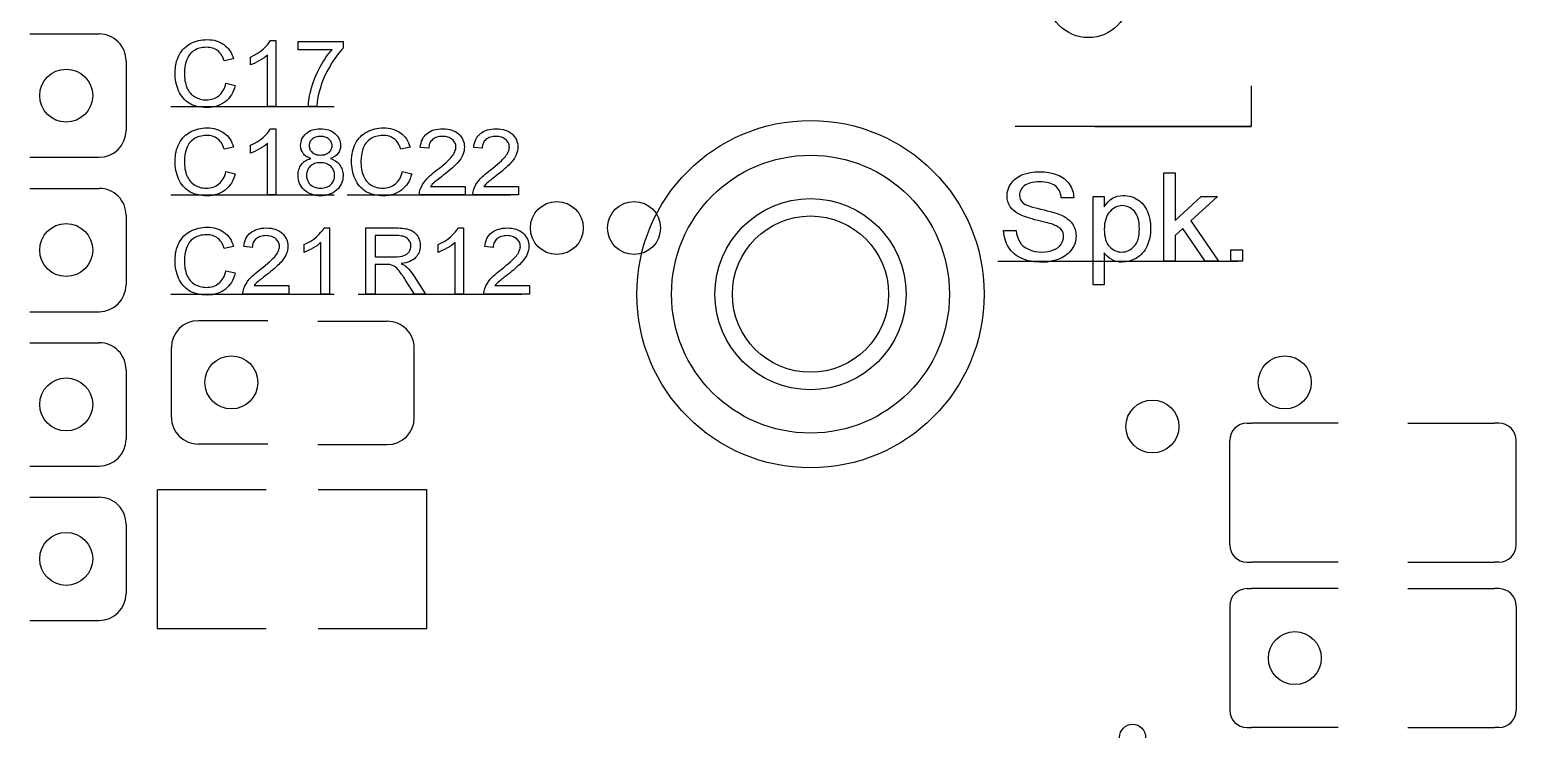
# Model space of a CAD drawing. Header units: millimetres. Extents: x -30 to 30, y -30 to 30.
# Drawn here: x -4.29 to 12.83, y -16.31 to -8.26 of the extents above; entities that cross this region are included whole.
import ezdxf

# ---------------------------------------------------------------- set-up
doc = ezdxf.new("R2010")
doc.units = ezdxf.units.MM
doc.linetypes.add('CENTERX2', pattern=[20.32, 12.7, -2.54, 2.54, -2.54])

msp = doc.modelspace()

# ---------------------------------------------------------------- linework, layer by layer
at = {"color": 7, "linetype": 'Continuous'}
for p, q in [((-4.292, -8.307), (-3.492, -8.307)), ((-3.182, -8.617), (-3.182, -9.417)), ((9.774, -8.905), (9.774, -9.374)), ((9.774, -8.905), (9.774, -9.374)), ((9.774, -8.905), (9.774, -9.374)), ((9.774, -9.374), (7.055, -9.374)), ((7.974, -9.374), (9.774, -9.374)), ((-4.292, -9.727), (-3.492, -9.727)), ((-4.292, -10.085), (-3.492, -10.085)), ((-3.182, -10.395), (-3.182, -11.195)), ((-4.292, -11.505), (-3.492, -11.505)), ((-1.55, -11.609), (-2.35, -11.609)), ((-0.974, -11.615), (-0.174, -11.615)), ((-4.292, -11.863), (-3.492, -11.863)), ((-2.66, -12.719), (-2.66, -11.919)), ((0.135, -12.725), (0.135, -11.925)), ((-3.182, -12.173), (-3.182, -12.973)), ((9.726, -12.789), (9.776, -12.789)), ((10.776, -12.789), (9.776, -12.789)), ((11.576, -12.789), (12.576, -12.789)), ((12.626, -12.789), (12.576, -12.789)), ((9.526, -14.189), (9.526, -12.989)), ((12.826, -14.189), (12.826, -12.989)), ((-1.55, -13.029), (-2.35, -13.029)), ((-0.974, -13.034), (-0.174, -13.034)), ((-4.292, -13.283), (-3.492, -13.283)), ((-4.292, -13.641), (-3.492, -13.641)), ((-1.571, -13.556), (-2.821, -13.556)), ((-2.821, -15.156), (-2.821, -13.556)), ((-0.97, -13.551), (0.28, -13.551)), ((0.28, -15.151), (0.28, -13.551)), ((-3.182, -13.951), (-3.182, -14.751)), ((9.726, -14.389), (9.776, -14.389)), ((10.776, -14.389), (9.776, -14.389)), ((11.576, -14.389), (12.576, -14.389)), ((12.626, -14.389), (12.576, -14.389)), ((9.726, -14.694), (9.776, -14.694)), ((10.776, -14.694), (9.776, -14.694)), ((11.576, -14.694), (12.576, -14.694)), ((12.626, -14.694), (12.576, -14.694)), ((-4.292, -15.061), (-3.492, -15.061)), ((9.526, -14.894), (9.526, -16.094)), ((12.826, -14.894), (12.826, -16.094)), ((-1.571, -15.156), (-2.821, -15.156)), ((-0.97, -15.151), (0.28, -15.151)), ((9.726, -16.294), (9.776, -16.294)), ((10.776, -16.294), (9.776, -16.294)), ((11.576, -16.294), (12.576, -16.294)), ((12.626, -16.294), (12.576, -16.294))]:
    msp.add_line(p, q, dxfattribs=at)
at = {"color": 7, "linetype": 'CENTERX2'}
for p, q in [((-2.667, -9.144), (-0.786, -9.144)), ((-2.667, -10.16), (-0.786, -10.16)), ((-0.635, -10.16), (1.246, -10.16)), ((6.858, -10.922), (9.62, -10.922)), ((-2.667, -11.303), (-0.786, -11.303)), ((-0.508, -11.303), (1.373, -11.303))]:
    msp.add_line(p, q, dxfattribs=at)
at = {"color": 7, "linetype": 'Continuous', "flags": 128}
for points in [[(-2.032, -8.875), (-1.925, -8.9), (-1.925, -8.9), (-1.934, -8.93), (-1.944, -8.958), (-1.956, -8.985), (-1.97, -9.009), (-1.986, -9.032), (-2.003, -9.053), (-2.022, -9.072), (-2.042, -9.089), (-2.064, -9.104), (-2.087, -9.117), (-2.111, -9.128), (-2.136, -9.138), (-2.163, -9.145), (-2.19, -9.15), (-2.219, -9.153), (-2.249, -9.154), (-2.249, -9.154), (-2.28, -9.153), (-2.31, -9.151), (-2.338, -9.147), (-2.364, -9.141), (-2.389, -9.134), (-2.413, -9.126), (-2.435, -9.116), (-2.456, -9.104), (-2.475, -9.091), (-2.493, -9.076), (-2.51, -9.06), (-2.526, -9.043), (-2.54, -9.024), (-2.554, -9.004), (-2.566, -8.983), (-2.577, -8.96), (-2.587, -8.936), (-2.595, -8.912), (-2.602, -8.887), (-2.608, -8.862), (-2.612, -8.837), (-2.616, -8.811), (-2.618, -8.784), (-2.618, -8.757), (-2.618, -8.757), (-2.617, -8.728), (-2.615, -8.7), (-2.612, -8.673), (-2.607, -8.647), (-2.6, -8.621), (-2.592, -8.597), (-2.583, -8.574), (-2.572, -8.551), (-2.56, -8.53), (-2.546, -8.51), (-2.531, -8.491), (-2.516, -8.474), (-2.498, -8.458), (-2.48, -8.443), (-2.46, -8.43), (-2.44, -8.418), (-2.418, -8.407), (-2.396, -8.398), (-2.373, -8.39), (-2.35, -8.384), (-2.326, -8.379), (-2.302, -8.375), (-2.277, -8.373), (-2.251, -8.372), (-2.251, -8.372), (-2.223, -8.373), (-2.195, -8.376), (-2.169, -8.38), (-2.144, -8.387), (-2.12, -8.395), (-2.097, -8.405), (-2.075, -8.417), (-2.055, -8.43), (-2.036, -8.446), (-2.018, -8.462), (-2.002, -8.48), (-1.987, -8.5), (-1.974, -8.521), (-1.963, -8.544), (-1.953, -8.568), (-1.944, -8.594), (-1.944, -8.594), (-2.052, -8.617), (-2.052, -8.617), (-2.059, -8.597), (-2.066, -8.579), (-2.075, -8.562), (-2.084, -8.546), (-2.094, -8.532), (-2.105, -8.519), (-2.116, -8.508), (-2.129, -8.498), (-2.142, -8.489), (-2.156, -8.481), (-2.17, -8.475), (-2.186, -8.469), (-2.202, -8.465), (-2.219, -8.462), (-2.237, -8.461), (-2.256, -8.46), (-2.256, -8.46), (-2.278, -8.461), (-2.298, -8.463), (-2.318, -8.466), (-2.337, -8.471), (-2.355, -8.476), (-2.372, -8.483), (-2.388, -8.492), (-2.404, -8.502), (-2.418, -8.512), (-2.431, -8.524), (-2.443, -8.537), (-2.454, -8.55), (-2.464, -8.564), (-2.473, -8.58), (-2.48, -8.596), (-2.487, -8.613), (-2.497, -8.648), (-2.505, -8.684), (-2.509, -8.72), (-2.511, -8.757), (-2.511, -8.757), (-2.51, -8.78), (-2.509, -8.803), (-2.507, -8.825), (-2.504, -8.846), (-2.499, -8.867), (-2.495, -8.887), (-2.489, -8.906), (-2.482, -8.924), (-2.474, -8.941), (-2.465, -8.957), (-2.456, -8.972), (-2.445, -8.986), (-2.433, -8.999), (-2.42, -9.011), (-2.407, -9.021), (-2.392, -9.031), (-2.376, -9.039), (-2.361, -9.046), (-2.345, -9.052), (-2.328, -9.057), (-2.312, -9.061), (-2.295, -9.064), (-2.277, -9.065), (-2.26, -9.066), (-2.26, -9.066), (-2.239, -9.065), (-2.218, -9.063), (-2.199, -9.059), (-2.18, -9.054), (-2.162, -9.047), (-2.145, -9.039), (-2.129, -9.029), (-2.113, -9.018), (-2.099, -9.005), (-2.086, -8.991), (-2.074, -8.975), (-2.063, -8.958), (-2.053, -8.939), (-2.045, -8.919), (-2.038, -8.898), (-2.032, -8.875)], [(-1.456, -9.144), (-1.553, -9.144), (-1.553, -9.144), (-1.553, -8.55), (-1.553, -8.55), (-1.572, -8.566), (-1.594, -8.582), (-1.618, -8.598), (-1.646, -8.614), (-1.674, -8.629), (-1.7, -8.643), (-1.725, -8.654), (-1.749, -8.663), (-1.749, -8.663), (-1.749, -8.573), (-1.749, -8.573), (-1.709, -8.553), (-1.672, -8.532), (-1.637, -8.509), (-1.605, -8.483), (-1.577, -8.457), (-1.553, -8.432), (-1.533, -8.407), (-1.519, -8.382), (-1.519, -8.382), (-1.456, -8.382), (-1.456, -8.382), (-1.456, -9.144)], [(-1.202, -8.489), (-1.202, -8.392), (-1.202, -8.392), (-0.684, -8.392), (-0.684, -8.392), (-0.684, -8.471), (-0.684, -8.471), (-0.703, -8.491), (-0.722, -8.513), (-0.74, -8.536), (-0.759, -8.561), (-0.778, -8.588), (-0.797, -8.615), (-0.816, -8.645), (-0.834, -8.676), (-0.869, -8.74), (-0.9, -8.805), (-0.927, -8.87), (-0.949, -8.937), (-0.949, -8.937), (-0.963, -8.985), (-0.973, -9.036), (-0.981, -9.089), (-0.987, -9.144), (-0.987, -9.144), (-1.084, -9.144), (-1.084, -9.144), (-1.083, -9.121), (-1.081, -9.097), (-1.079, -9.072), (-1.075, -9.046), (-1.07, -9.019), (-1.063, -8.99), (-1.056, -8.96), (-1.048, -8.929), (-1.029, -8.867), (-1.006, -8.806), (-0.979, -8.745), (-0.949, -8.686), (-0.932, -8.658), (-0.916, -8.63), (-0.899, -8.604), (-0.882, -8.579), (-0.865, -8.555), (-0.847, -8.532), (-0.829, -8.51), (-0.811, -8.489), (-0.811, -8.489), (-1.202, -8.489)], [(-2.032, -9.891), (-1.925, -9.916), (-1.925, -9.916), (-1.934, -9.946), (-1.944, -9.974), (-1.956, -10.001), (-1.97, -10.025), (-1.986, -10.048), (-2.003, -10.069), (-2.022, -10.088), (-2.042, -10.105), (-2.064, -10.12), (-2.087, -10.133), (-2.111, -10.144), (-2.136, -10.154), (-2.163, -10.161), (-2.19, -10.166), (-2.219, -10.169), (-2.249, -10.17), (-2.249, -10.17), (-2.28, -10.169), (-2.31, -10.167), (-2.338, -10.163), (-2.364, -10.157), (-2.389, -10.15), (-2.413, -10.142), (-2.435, -10.132), (-2.456, -10.12), (-2.475, -10.107), (-2.493, -10.092), (-2.51, -10.076), (-2.526, -10.059), (-2.54, -10.04), (-2.554, -10.02), (-2.566, -9.999), (-2.577, -9.976), (-2.587, -9.952), (-2.595, -9.928), (-2.602, -9.903), (-2.608, -9.878), (-2.612, -9.853), (-2.616, -9.827), (-2.618, -9.8), (-2.618, -9.773), (-2.618, -9.773), (-2.617, -9.744), (-2.615, -9.716), (-2.612, -9.689), (-2.607, -9.663), (-2.6, -9.637), (-2.592, -9.613), (-2.583, -9.59), (-2.572, -9.567), (-2.56, -9.546), (-2.546, -9.526), (-2.531, -9.507), (-2.516, -9.49), (-2.498, -9.474), (-2.48, -9.459), (-2.46, -9.446), (-2.44, -9.434), (-2.418, -9.423), (-2.396, -9.414), (-2.373, -9.406), (-2.35, -9.4), (-2.326, -9.395), (-2.302, -9.391), (-2.277, -9.389), (-2.251, -9.388), (-2.251, -9.388), (-2.223, -9.389), (-2.195, -9.392), (-2.169, -9.396), (-2.144, -9.403), (-2.12, -9.411), (-2.097, -9.421), (-2.075, -9.433), (-2.055, -9.446), (-2.036, -9.462), (-2.018, -9.478), (-2.002, -9.496), (-1.987, -9.516), (-1.974, -9.537), (-1.963, -9.56), (-1.953, -9.584), (-1.944, -9.61), (-1.944, -9.61), (-2.052, -9.633), (-2.052, -9.633), (-2.059, -9.613), (-2.066, -9.595), (-2.075, -9.578), (-2.084, -9.562), (-2.094, -9.548), (-2.105, -9.535), (-2.116, -9.524), (-2.129, -9.514), (-2.142, -9.505), (-2.156, -9.497), (-2.17, -9.491), (-2.186, -9.485), (-2.202, -9.481), (-2.219, -9.478), (-2.237, -9.477), (-2.256, -9.476), (-2.256, -9.476), (-2.278, -9.477), (-2.298, -9.479), (-2.318, -9.482), (-2.337, -9.487), (-2.355, -9.492), (-2.372, -9.499), (-2.388, -9.508), (-2.404, -9.518), (-2.418, -9.528), (-2.431, -9.54), (-2.443, -9.553), (-2.454, -9.566), (-2.464, -9.58), (-2.473, -9.596), (-2.48, -9.612), (-2.487, -9.629), (-2.497, -9.664), (-2.505, -9.7), (-2.509, -9.736), (-2.511, -9.773), (-2.511, -9.773), (-2.51, -9.796), (-2.509, -9.819), (-2.507, -9.841), (-2.504, -9.862), (-2.499, -9.883), (-2.495, -9.903), (-2.489, -9.922), (-2.482, -9.94), (-2.474, -9.957), (-2.465, -9.973), (-2.456, -9.988), (-2.445, -10.002), (-2.433, -10.015), (-2.42, -10.027), (-2.407, -10.037), (-2.392, -10.047), (-2.376, -10.055), (-2.361, -10.062), (-2.345, -10.068), (-2.328, -10.073), (-2.312, -10.077), (-2.295, -10.08), (-2.277, -10.081), (-2.26, -10.082), (-2.26, -10.082), (-2.239, -10.081), (-2.218, -10.079), (-2.199, -10.075), (-2.18, -10.07), (-2.162, -10.063), (-2.145, -10.055), (-2.129, -10.045), (-2.113, -10.034), (-2.099, -10.021), (-2.086, -10.007), (-2.074, -9.991), (-2.063, -9.974), (-2.053, -9.955), (-2.045, -9.935), (-2.038, -9.914), (-2.032, -9.891)], [(-1.456, -10.16), (-1.553, -10.16), (-1.553, -10.16), (-1.553, -9.566), (-1.553, -9.566), (-1.572, -9.582), (-1.594, -9.598), (-1.618, -9.614), (-1.646, -9.63), (-1.674, -9.645), (-1.7, -9.659), (-1.725, -9.67), (-1.749, -9.679), (-1.749, -9.679), (-1.749, -9.589), (-1.749, -9.589), (-1.709, -9.569), (-1.672, -9.548), (-1.637, -9.525), (-1.605, -9.499), (-1.577, -9.473), (-1.553, -9.448), (-1.533, -9.423), (-1.519, -9.398), (-1.519, -9.398), (-1.456, -9.398), (-1.456, -9.398), (-1.456, -10.16)], [(-1.055, -9.742), (-1.069, -9.737), (-1.083, -9.73), (-1.095, -9.724), (-1.107, -9.717), (-1.118, -9.709), (-1.127, -9.701), (-1.136, -9.692), (-1.143, -9.683), (-1.156, -9.662), (-1.165, -9.64), (-1.17, -9.616), (-1.172, -9.59), (-1.172, -9.59), (-1.171, -9.57), (-1.168, -9.551), (-1.164, -9.533), (-1.157, -9.515), (-1.148, -9.499), (-1.137, -9.483), (-1.125, -9.468), (-1.11, -9.453), (-1.094, -9.44), (-1.076, -9.429), (-1.057, -9.42), (-1.037, -9.412), (-1.016, -9.406), (-0.993, -9.402), (-0.969, -9.399), (-0.944, -9.398), (-0.944, -9.398), (-0.919, -9.399), (-0.895, -9.402), (-0.872, -9.406), (-0.85, -9.412), (-0.83, -9.42), (-0.811, -9.43), (-0.793, -9.441), (-0.777, -9.455), (-0.762, -9.469), (-0.749, -9.485), (-0.738, -9.501), (-0.729, -9.518), (-0.722, -9.535), (-0.717, -9.554), (-0.714, -9.573), (-0.713, -9.593), (-0.713, -9.593), (-0.715, -9.618), (-0.72, -9.641), (-0.729, -9.663), (-0.742, -9.683), (-0.758, -9.701), (-0.777, -9.717), (-0.801, -9.73), (-0.828, -9.742), (-0.828, -9.742), (-0.811, -9.748), (-0.795, -9.755), (-0.78, -9.763), (-0.766, -9.772), (-0.753, -9.782), (-0.741, -9.792), (-0.73, -9.804), (-0.721, -9.816), (-0.712, -9.829), (-0.705, -9.843), (-0.698, -9.857), (-0.693, -9.872), (-0.689, -9.888), (-0.686, -9.904), (-0.684, -9.921), (-0.684, -9.938), (-0.684, -9.938), (-0.685, -9.962), (-0.688, -9.985), (-0.694, -10.007), (-0.702, -10.028), (-0.712, -10.048), (-0.724, -10.068), (-0.738, -10.086), (-0.755, -10.103), (-0.774, -10.119), (-0.794, -10.132), (-0.815, -10.144), (-0.838, -10.153), (-0.862, -10.16), (-0.887, -10.166), (-0.914, -10.169), (-0.943, -10.17), (-0.943, -10.17), (-0.971, -10.169), (-0.998, -10.166), (-1.024, -10.16), (-1.048, -10.153), (-1.07, -10.144), (-1.092, -10.132), (-1.112, -10.118), (-1.13, -10.103), (-1.147, -10.086), (-1.161, -10.067), (-1.174, -10.048), (-1.184, -10.028), (-1.192, -10.006), (-1.197, -9.984), (-1.201, -9.96), (-1.202, -9.936), (-1.202, -9.936), (-1.201, -9.917), (-1.199, -9.9), (-1.196, -9.883), (-1.192, -9.867), (-1.187, -9.852), (-1.18, -9.837), (-1.172, -9.824), (-1.163, -9.811), (-1.153, -9.799), (-1.142, -9.788), (-1.13, -9.777), (-1.117, -9.768), (-1.103, -9.76), (-1.088, -9.753), (-1.072, -9.747), (-1.055, -9.742)], [(0, -9.891), (0.107, -9.916), (0.107, -9.916), (0.098, -9.946), (0.088, -9.974), (0.076, -10.001), (0.062, -10.025), (0.046, -10.048), (0.029, -10.069), (0.01, -10.088), (-0.01, -10.105), (-0.032, -10.12), (-0.055, -10.133), (-0.079, -10.144), (-0.104, -10.154), (-0.131, -10.161), (-0.158, -10.166), (-0.187, -10.169), (-0.217, -10.17), (-0.217, -10.17), (-0.248, -10.169), (-0.278, -10.167), (-0.306, -10.163), (-0.332, -10.157), (-0.357, -10.15), (-0.381, -10.142), (-0.403, -10.132), (-0.424, -10.12), (-0.443, -10.107), (-0.461, -10.092), (-0.478, -10.076), (-0.494, -10.059), (-0.508, -10.04), (-0.522, -10.02), (-0.534, -9.999), (-0.545, -9.976), (-0.555, -9.952), (-0.563, -9.928), (-0.57, -9.903), (-0.576, -9.878), (-0.58, -9.853), (-0.584, -9.827), (-0.586, -9.8), (-0.586, -9.773), (-0.586, -9.773), (-0.585, -9.744), (-0.583, -9.716), (-0.58, -9.689), (-0.575, -9.663), (-0.568, -9.637), (-0.56, -9.613), (-0.551, -9.59), (-0.54, -9.567), (-0.528, -9.546), (-0.514, -9.526), (-0.499, -9.507), (-0.484, -9.49), (-0.466, -9.474), (-0.448, -9.459), (-0.428, -9.446), (-0.408, -9.434), (-0.386, -9.423), (-0.364, -9.414), (-0.341, -9.406), (-0.318, -9.4), (-0.294, -9.395), (-0.27, -9.391), (-0.245, -9.389), (-0.219, -9.388), (-0.219, -9.388), (-0.191, -9.389), (-0.163, -9.392), (-0.137, -9.396), (-0.112, -9.403), (-0.088, -9.411), (-0.065, -9.421), (-0.043, -9.433), (-0.023, -9.446), (-0.004, -9.462), (0.014, -9.478), (0.03, -9.496), (0.045, -9.516), (0.058, -9.537), (0.069, -9.56), (0.079, -9.584), (0.088, -9.61), (0.088, -9.61), (-0.02, -9.633), (-0.02, -9.633), (-0.027, -9.613), (-0.034, -9.595), (-0.043, -9.578), (-0.052, -9.562), (-0.062, -9.548), (-0.073, -9.535), (-0.084, -9.524), (-0.097, -9.514), (-0.11, -9.505), (-0.124, -9.497), (-0.138, -9.491), (-0.154, -9.485), (-0.17, -9.481), (-0.187, -9.478), (-0.205, -9.477), (-0.224, -9.476), (-0.224, -9.476), (-0.246, -9.477), (-0.266, -9.479), (-0.286, -9.482), (-0.305, -9.487), (-0.323, -9.492), (-0.34, -9.499), (-0.356, -9.508), (-0.372, -9.518), (-0.386, -9.528), (-0.399, -9.54), (-0.411, -9.553), (-0.422, -9.566), (-0.432, -9.58), (-0.441, -9.596), (-0.448, -9.612), (-0.455, -9.629), (-0.465, -9.664), (-0.473, -9.7), (-0.477, -9.736), (-0.479, -9.773), (-0.479, -9.773), (-0.478, -9.796), (-0.477, -9.819), (-0.475, -9.841), (-0.472, -9.862), (-0.467, -9.883), (-0.463, -9.903), (-0.457, -9.922), (-0.45, -9.94), (-0.442, -9.957), (-0.433, -9.973), (-0.424, -9.988), (-0.413, -10.002), (-0.401, -10.015), (-0.388, -10.027), (-0.375, -10.037), (-0.36, -10.047), (-0.344, -10.055), (-0.329, -10.062), (-0.313, -10.068), (-0.296, -10.073), (-0.28, -10.077), (-0.263, -10.08), (-0.245, -10.081), (-0.228, -10.082), (-0.228, -10.082), (-0.207, -10.081), (-0.186, -10.079), (-0.167, -10.075), (-0.148, -10.07), (-0.13, -10.063), (-0.113, -10.055), (-0.097, -10.045), (-0.081, -10.034), (-0.067, -10.021), (-0.054, -10.007), (-0.042, -9.991), (-0.031, -9.974), (-0.021, -9.955), (-0.013, -9.935), (-0.006, -9.914), (0, -9.891)], [(0.723, -10.062), (0.723, -10.16), (0.723, -10.16), (0.195, -10.16), (0.195, -10.16), (0.196, -10.143), (0.198, -10.126), (0.201, -10.109), (0.206, -10.093), (0.206, -10.093), (0.218, -10.066), (0.232, -10.04), (0.249, -10.015), (0.269, -9.989), (0.28, -9.976), (0.292, -9.963), (0.306, -9.95), (0.321, -9.936), (0.338, -9.921), (0.355, -9.907), (0.374, -9.892), (0.394, -9.877), (0.394, -9.877), (0.425, -9.852), (0.454, -9.828), (0.48, -9.806), (0.503, -9.786), (0.523, -9.766), (0.541, -9.749), (0.557, -9.733), (0.57, -9.718), (0.58, -9.704), (0.59, -9.69), (0.597, -9.677), (0.604, -9.663), (0.609, -9.65), (0.613, -9.636), (0.615, -9.623), (0.615, -9.61), (0.615, -9.61), (0.615, -9.597), (0.613, -9.585), (0.61, -9.573), (0.605, -9.562), (0.599, -9.551), (0.591, -9.541), (0.583, -9.531), (0.573, -9.522), (0.562, -9.513), (0.55, -9.506), (0.537, -9.5), (0.524, -9.495), (0.51, -9.491), (0.495, -9.488), (0.479, -9.487), (0.462, -9.486), (0.462, -9.486), (0.445, -9.487), (0.428, -9.488), (0.412, -9.491), (0.397, -9.495), (0.383, -9.5), (0.37, -9.506), (0.358, -9.514), (0.347, -9.522), (0.337, -9.532), (0.328, -9.542), (0.32, -9.553), (0.314, -9.565), (0.309, -9.578), (0.306, -9.592), (0.304, -9.607), (0.303, -9.623), (0.303, -9.623), (0.205, -9.613), (0.205, -9.613), (0.209, -9.587), (0.214, -9.564), (0.221, -9.541), (0.23, -9.521), (0.24, -9.501), (0.253, -9.484), (0.267, -9.467), (0.283, -9.453), (0.301, -9.44), (0.32, -9.429), (0.34, -9.42), (0.362, -9.412), (0.385, -9.406), (0.41, -9.402), (0.437, -9.399), (0.464, -9.398), (0.464, -9.398), (0.492, -9.399), (0.519, -9.402), (0.544, -9.407), (0.567, -9.413), (0.589, -9.422), (0.61, -9.432), (0.629, -9.444), (0.646, -9.458), (0.662, -9.474), (0.675, -9.491), (0.687, -9.508), (0.696, -9.526), (0.704, -9.545), (0.709, -9.565), (0.712, -9.586), (0.713, -9.608), (0.713, -9.608), (0.712, -9.631), (0.709, -9.653), (0.703, -9.676), (0.695, -9.698), (0.684, -9.72), (0.671, -9.743), (0.654, -9.766), (0.634, -9.79), (0.622, -9.803), (0.609, -9.817), (0.594, -9.831), (0.577, -9.847), (0.557, -9.864), (0.536, -9.882), (0.513, -9.901), (0.488, -9.921), (0.488, -9.921), (0.467, -9.937), (0.448, -9.952), (0.431, -9.966), (0.415, -9.978), (0.401, -9.989), (0.389, -9.999), (0.379, -10.007), (0.371, -10.013), (0.357, -10.026), (0.344, -10.038), (0.333, -10.05), (0.323, -10.062), (0.323, -10.062), (0.723, -10.062)], [(1.338, -10.062), (1.338, -10.16), (1.338, -10.16), (0.811, -10.16), (0.811, -10.16), (0.811, -10.143), (0.813, -10.126), (0.817, -10.109), (0.822, -10.093), (0.822, -10.093), (0.833, -10.066), (0.847, -10.04), (0.864, -10.015), (0.884, -9.989), (0.895, -9.976), (0.908, -9.963), (0.922, -9.95), (0.937, -9.936), (0.953, -9.921), (0.971, -9.907), (0.99, -9.892), (1.01, -9.877), (1.01, -9.877), (1.041, -9.852), (1.069, -9.828), (1.095, -9.806), (1.118, -9.786), (1.139, -9.766), (1.157, -9.749), (1.172, -9.733), (1.185, -9.718), (1.196, -9.704), (1.205, -9.69), (1.213, -9.677), (1.219, -9.663), (1.225, -9.65), (1.228, -9.636), (1.23, -9.623), (1.231, -9.61), (1.231, -9.61), (1.23, -9.597), (1.228, -9.585), (1.225, -9.573), (1.22, -9.562), (1.214, -9.551), (1.207, -9.541), (1.198, -9.531), (1.188, -9.522), (1.177, -9.513), (1.165, -9.506), (1.153, -9.5), (1.139, -9.495), (1.125, -9.491), (1.11, -9.488), (1.094, -9.487), (1.078, -9.486), (1.078, -9.486), (1.06, -9.487), (1.043, -9.488), (1.028, -9.491), (1.013, -9.495), (0.999, -9.5), (0.986, -9.506), (0.973, -9.514), (0.962, -9.522), (0.952, -9.532), (0.943, -9.542), (0.936, -9.553), (0.93, -9.565), (0.925, -9.578), (0.921, -9.592), (0.919, -9.607), (0.918, -9.623), (0.918, -9.623), (0.821, -9.613), (0.821, -9.613), (0.824, -9.587), (0.829, -9.564), (0.836, -9.541), (0.845, -9.521), (0.856, -9.501), (0.868, -9.484), (0.882, -9.467), (0.898, -9.453), (0.916, -9.44), (0.935, -9.429), (0.956, -9.42), (0.978, -9.412), (1.001, -9.406), (1.026, -9.402), (1.052, -9.399), (1.08, -9.398), (1.08, -9.398), (1.108, -9.399), (1.134, -9.402), (1.159, -9.407), (1.183, -9.413), (1.205, -9.422), (1.225, -9.432), (1.244, -9.444), (1.262, -9.458), (1.277, -9.474), (1.291, -9.491), (1.303, -9.508), (1.312, -9.526), (1.319, -9.545), (1.324, -9.565), (1.328, -9.586), (1.329, -9.608), (1.329, -9.608), (1.328, -9.631), (1.324, -9.653), (1.318, -9.676), (1.31, -9.698), (1.3, -9.72), (1.286, -9.743), (1.269, -9.766), (1.25, -9.79), (1.238, -9.803), (1.225, -9.817), (1.209, -9.831), (1.192, -9.847), (1.173, -9.864), (1.152, -9.882), (1.129, -9.901), (1.104, -9.921), (1.104, -9.921), (1.083, -9.937), (1.064, -9.952), (1.046, -9.966), (1.031, -9.978), (1.017, -9.989), (1.005, -9.999), (0.995, -10.007), (0.986, -10.013), (0.972, -10.026), (0.96, -10.038), (0.948, -10.05), (0.938, -10.062), (0.938, -10.062), (1.338, -10.062)], [(-1.075, -9.591), (-1.074, -9.603), (-1.072, -9.614), (-1.07, -9.625), (-1.066, -9.635), (-1.061, -9.644), (-1.055, -9.654), (-1.048, -9.662), (-1.04, -9.67), (-1.031, -9.677), (-1.021, -9.683), (-1.01, -9.689), (-0.998, -9.693), (-0.985, -9.697), (-0.972, -9.699), (-0.957, -9.7), (-0.942, -9.701), (-0.942, -9.701), (-0.927, -9.7), (-0.912, -9.699), (-0.899, -9.697), (-0.886, -9.693), (-0.875, -9.689), (-0.864, -9.684), (-0.854, -9.677), (-0.845, -9.67), (-0.837, -9.662), (-0.83, -9.654), (-0.824, -9.645), (-0.819, -9.636), (-0.816, -9.627), (-0.813, -9.617), (-0.811, -9.606), (-0.811, -9.595), (-0.811, -9.595), (-0.811, -9.584), (-0.813, -9.573), (-0.816, -9.563), (-0.82, -9.553), (-0.825, -9.543), (-0.831, -9.534), (-0.838, -9.525), (-0.846, -9.517), (-0.855, -9.51), (-0.865, -9.504), (-0.876, -9.498), (-0.888, -9.494), (-0.9, -9.49), (-0.914, -9.488), (-0.928, -9.486), (-0.943, -9.486), (-0.943, -9.486), (-0.958, -9.486), (-0.972, -9.488), (-0.985, -9.49), (-0.998, -9.494), (-1.009, -9.498), (-1.02, -9.503), (-1.03, -9.51), (-1.04, -9.517), (-1.048, -9.525), (-1.055, -9.533), (-1.061, -9.542), (-1.066, -9.551), (-1.07, -9.56), (-1.072, -9.57), (-1.074, -9.58), (-1.075, -9.591)], [(-1.104, -9.934), (-1.103, -9.953), (-1.1, -9.971), (-1.094, -9.989), (-1.087, -10.007), (-1.077, -10.024), (-1.063, -10.039), (-1.047, -10.052), (-1.028, -10.062), (-1.007, -10.071), (-0.986, -10.077), (-0.964, -10.081), (-0.942, -10.082), (-0.942, -10.082), (-0.924, -10.081), (-0.907, -10.079), (-0.89, -10.076), (-0.875, -10.072), (-0.861, -10.066), (-0.848, -10.059), (-0.836, -10.05), (-0.824, -10.041), (-0.814, -10.03), (-0.806, -10.019), (-0.798, -10.007), (-0.792, -9.994), (-0.788, -9.981), (-0.784, -9.967), (-0.782, -9.952), (-0.782, -9.937), (-0.782, -9.937), (-0.782, -9.921), (-0.784, -9.906), (-0.788, -9.892), (-0.793, -9.878), (-0.799, -9.865), (-0.806, -9.853), (-0.815, -9.841), (-0.826, -9.831), (-0.837, -9.821), (-0.85, -9.812), (-0.863, -9.805), (-0.878, -9.799), (-0.893, -9.795), (-0.91, -9.791), (-0.927, -9.789), (-0.945, -9.789), (-0.945, -9.789), (-0.963, -9.789), (-0.98, -9.791), (-0.996, -9.795), (-1.011, -9.799), (-1.025, -9.805), (-1.038, -9.812), (-1.05, -9.82), (-1.061, -9.83), (-1.071, -9.841), (-1.08, -9.852), (-1.087, -9.864), (-1.093, -9.877), (-1.098, -9.89), (-1.101, -9.904), (-1.103, -9.919), (-1.104, -9.934)], [(6.923, -10.57), (7.066, -10.57), (7.066, -10.57), (7.072, -10.609), (7.081, -10.644), (7.093, -10.675), (7.108, -10.702), (7.126, -10.727), (7.149, -10.749), (7.177, -10.769), (7.209, -10.786), (7.244, -10.8), (7.282, -10.81), (7.322, -10.816), (7.364, -10.818), (7.364, -10.818), (7.401, -10.816), (7.435, -10.812), (7.468, -10.804), (7.498, -10.794), (7.525, -10.78), (7.549, -10.765), (7.569, -10.747), (7.585, -10.727), (7.597, -10.706), (7.606, -10.685), (7.612, -10.663), (7.613, -10.641), (7.613, -10.641), (7.612, -10.619), (7.607, -10.598), (7.599, -10.579), (7.588, -10.561), (7.572, -10.545), (7.552, -10.53), (7.527, -10.516), (7.498, -10.503), (7.498, -10.503), (7.486, -10.499), (7.471, -10.494), (7.453, -10.489), (7.432, -10.483), (7.408, -10.477), (7.38, -10.47), (7.35, -10.462), (7.317, -10.454), (7.283, -10.446), (7.251, -10.437), (7.223, -10.429), (7.196, -10.422), (7.173, -10.414), (7.151, -10.406), (7.133, -10.398), (7.116, -10.391), (7.116, -10.391), (7.08, -10.371), (7.049, -10.348), (7.022, -10.324), (7, -10.297), (6.984, -10.268), (6.972, -10.237), (6.965, -10.205), (6.962, -10.171), (6.962, -10.171), (6.965, -10.134), (6.974, -10.097), (6.988, -10.062), (7.008, -10.028), (7.02, -10.012), (7.033, -9.997), (7.047, -9.983), (7.063, -9.97), (7.081, -9.958), (7.099, -9.947), (7.119, -9.937), (7.14, -9.927), (7.185, -9.912), (7.232, -9.902), (7.282, -9.895), (7.334, -9.893), (7.334, -9.893), (7.391, -9.895), (7.444, -9.902), (7.494, -9.913), (7.541, -9.929), (7.563, -9.938), (7.583, -9.949), (7.602, -9.961), (7.62, -9.973), (7.637, -9.987), (7.652, -10.002), (7.666, -10.018), (7.679, -10.034), (7.69, -10.052), (7.7, -10.07), (7.709, -10.089), (7.716, -10.109), (7.722, -10.129), (7.726, -10.15), (7.729, -10.171), (7.731, -10.193), (7.731, -10.193), (7.587, -10.193), (7.587, -10.193), (7.584, -10.171), (7.579, -10.15), (7.573, -10.131), (7.565, -10.113), (7.555, -10.097), (7.544, -10.082), (7.531, -10.068), (7.517, -10.056), (7.501, -10.045), (7.483, -10.036), (7.464, -10.028), (7.443, -10.022), (7.42, -10.017), (7.395, -10.013), (7.368, -10.011), (7.34, -10.01), (7.34, -10.01), (7.31, -10.011), (7.283, -10.013), (7.257, -10.017), (7.234, -10.021), (7.213, -10.028), (7.193, -10.035), (7.176, -10.044), (7.161, -10.055), (7.148, -10.066), (7.137, -10.078), (7.127, -10.091), (7.12, -10.104), (7.113, -10.117), (7.109, -10.132), (7.106, -10.146), (7.105, -10.162), (7.105, -10.162), (7.108, -10.188), (7.115, -10.211), (7.128, -10.233), (7.145, -10.252), (7.145, -10.252), (7.157, -10.26), (7.172, -10.269), (7.192, -10.278), (7.215, -10.287), (7.243, -10.296), (7.274, -10.305), (7.309, -10.314), (7.348, -10.324), (7.388, -10.333), (7.424, -10.342), (7.457, -10.35), (7.487, -10.358), (7.514, -10.366), (7.538, -10.374), (7.559, -10.381), (7.576, -10.388), (7.576, -10.388), (7.598, -10.398), (7.619, -10.41), (7.639, -10.421), (7.656, -10.434), (7.673, -10.447), (7.688, -10.461), (7.701, -10.475), (7.713, -10.491), (7.723, -10.506), (7.732, -10.523), (7.739, -10.54), (7.746, -10.557), (7.75, -10.576), (7.754, -10.594), (7.756, -10.614), (7.757, -10.634), (7.757, -10.634), (7.756, -10.654), (7.754, -10.673), (7.75, -10.693), (7.745, -10.712), (7.738, -10.73), (7.73, -10.749), (7.72, -10.767), (7.709, -10.785), (7.696, -10.802), (7.682, -10.819), (7.667, -10.834), (7.651, -10.848), (7.633, -10.862), (7.614, -10.874), (7.593, -10.885), (7.571, -10.896), (7.525, -10.913), (7.476, -10.925), (7.424, -10.933), (7.37, -10.935), (7.37, -10.935), (7.335, -10.934), (7.301, -10.932), (7.27, -10.929), (7.239, -10.924), (7.21, -10.918), (7.182, -10.911), (7.156, -10.902), (7.131, -10.892), (7.108, -10.881), (7.086, -10.868), (7.065, -10.854), (7.046, -10.839), (7.027, -10.822), (7.01, -10.804), (6.995, -10.785), (6.981, -10.764), (6.968, -10.742), (6.957, -10.72), (6.947, -10.697), (6.939, -10.673), (6.932, -10.648), (6.928, -10.623), (6.925, -10.597), (6.923, -10.57)], [(8.766, -10.922), (8.766, -9.906), (8.766, -9.906), (8.897, -9.906), (8.897, -9.906), (8.897, -10.454), (8.897, -10.454), (9.197, -10.18), (9.197, -10.18), (9.385, -10.18), (9.385, -10.18), (9.08, -10.459), (9.08, -10.459), (9.398, -10.922), (9.398, -10.922), (9.242, -10.922), (9.242, -10.922), (8.985, -10.546), (8.985, -10.546), (8.897, -10.627), (8.897, -10.627), (8.897, -10.922), (8.897, -10.922), (8.766, -10.922)], [(7.952, -11.196), (7.952, -10.18), (7.952, -10.18), (8.082, -10.18), (8.082, -10.18), (8.082, -10.297), (8.082, -10.297), (8.104, -10.267), (8.126, -10.24), (8.15, -10.218), (8.175, -10.199), (8.202, -10.185), (8.232, -10.175), (8.264, -10.169), (8.299, -10.167), (8.299, -10.167), (8.323, -10.167), (8.346, -10.17), (8.368, -10.173), (8.39, -10.179), (8.41, -10.185), (8.43, -10.194), (8.45, -10.204), (8.468, -10.215), (8.486, -10.228), (8.503, -10.242), (8.518, -10.257), (8.533, -10.273), (8.546, -10.291), (8.558, -10.31), (8.569, -10.33), (8.579, -10.352), (8.595, -10.397), (8.607, -10.444), (8.614, -10.494), (8.616, -10.545), (8.616, -10.545), (8.616, -10.573), (8.614, -10.6), (8.611, -10.627), (8.606, -10.653), (8.6, -10.678), (8.593, -10.702), (8.584, -10.725), (8.574, -10.748), (8.563, -10.77), (8.551, -10.791), (8.537, -10.81), (8.523, -10.828), (8.507, -10.845), (8.49, -10.86), (8.472, -10.874), (8.452, -10.887), (8.411, -10.908), (8.37, -10.923), (8.327, -10.932), (8.283, -10.935), (8.283, -10.935), (8.252, -10.933), (8.222, -10.927), (8.194, -10.918), (8.167, -10.905), (8.142, -10.889), (8.12, -10.871), (8.1, -10.851), (8.082, -10.829), (8.082, -10.829), (8.082, -11.196), (8.082, -11.196), (7.952, -11.196)], [(8.082, -10.557), (8.083, -10.589), (8.086, -10.619), (8.091, -10.647), (8.097, -10.673), (8.105, -10.696), (8.115, -10.718), (8.127, -10.737), (8.141, -10.754), (8.156, -10.769), (8.171, -10.782), (8.188, -10.793), (8.205, -10.802), (8.223, -10.809), (8.242, -10.814), (8.262, -10.817), (8.282, -10.818), (8.282, -10.818), (8.303, -10.817), (8.323, -10.814), (8.342, -10.808), (8.36, -10.801), (8.378, -10.792), (8.395, -10.781), (8.411, -10.767), (8.426, -10.752), (8.44, -10.734), (8.452, -10.714), (8.463, -10.692), (8.471, -10.668), (8.478, -10.641), (8.483, -10.612), (8.485, -10.581), (8.486, -10.547), (8.486, -10.547), (8.485, -10.515), (8.483, -10.485), (8.478, -10.458), (8.472, -10.432), (8.463, -10.408), (8.453, -10.387), (8.441, -10.367), (8.428, -10.349), (8.413, -10.334), (8.397, -10.321), (8.38, -10.309), (8.363, -10.3), (8.345, -10.293), (8.327, -10.288), (8.308, -10.285), (8.288, -10.284), (8.288, -10.284), (8.268, -10.285), (8.248, -10.288), (8.23, -10.294), (8.211, -10.301), (8.194, -10.311), (8.177, -10.323), (8.16, -10.337), (8.144, -10.354), (8.13, -10.372), (8.117, -10.392), (8.107, -10.415), (8.098, -10.439), (8.091, -10.466), (8.086, -10.494), (8.083, -10.525), (8.082, -10.557)], [(-2.032, -11.034), (-1.925, -11.059), (-1.925, -11.059), (-1.934, -11.089), (-1.944, -11.117), (-1.956, -11.144), (-1.97, -11.168), (-1.986, -11.191), (-2.003, -11.212), (-2.022, -11.231), (-2.042, -11.248), (-2.064, -11.263), (-2.087, -11.276), (-2.111, -11.287), (-2.136, -11.297), (-2.163, -11.304), (-2.19, -11.309), (-2.219, -11.312), (-2.249, -11.313), (-2.249, -11.313), (-2.28, -11.312), (-2.31, -11.31), (-2.338, -11.306), (-2.364, -11.3), (-2.389, -11.293), (-2.413, -11.285), (-2.435, -11.275), (-2.456, -11.263), (-2.475, -11.25), (-2.493, -11.235), (-2.51, -11.219), (-2.526, -11.202), (-2.54, -11.183), (-2.554, -11.163), (-2.566, -11.142), (-2.577, -11.119), (-2.587, -11.095), (-2.595, -11.071), (-2.602, -11.046), (-2.608, -11.021), (-2.612, -10.996), (-2.616, -10.97), (-2.618, -10.943), (-2.618, -10.916), (-2.618, -10.916), (-2.617, -10.887), (-2.615, -10.859), (-2.612, -10.832), (-2.607, -10.806), (-2.6, -10.78), (-2.592, -10.756), (-2.583, -10.733), (-2.572, -10.71), (-2.56, -10.689), (-2.546, -10.669), (-2.531, -10.65), (-2.516, -10.633), (-2.498, -10.617), (-2.48, -10.602), (-2.46, -10.589), (-2.44, -10.577), (-2.418, -10.566), (-2.396, -10.557), (-2.373, -10.549), (-2.35, -10.543), (-2.326, -10.538), (-2.302, -10.534), (-2.277, -10.532), (-2.251, -10.531), (-2.251, -10.531), (-2.223, -10.532), (-2.195, -10.535), (-2.169, -10.539), (-2.144, -10.546), (-2.12, -10.554), (-2.097, -10.564), (-2.075, -10.576), (-2.055, -10.589), (-2.036, -10.605), (-2.018, -10.621), (-2.002, -10.639), (-1.987, -10.659), (-1.974, -10.68), (-1.963, -10.703), (-1.953, -10.727), (-1.944, -10.753), (-1.944, -10.753), (-2.052, -10.776), (-2.052, -10.776), (-2.059, -10.756), (-2.066, -10.738), (-2.075, -10.721), (-2.084, -10.705), (-2.094, -10.691), (-2.105, -10.678), (-2.116, -10.667), (-2.129, -10.657), (-2.142, -10.648), (-2.156, -10.64), (-2.17, -10.634), (-2.186, -10.628), (-2.202, -10.624), (-2.219, -10.621), (-2.237, -10.62), (-2.256, -10.619), (-2.256, -10.619), (-2.278, -10.62), (-2.298, -10.622), (-2.318, -10.625), (-2.337, -10.63), (-2.355, -10.635), (-2.372, -10.642), (-2.388, -10.651), (-2.404, -10.661), (-2.418, -10.671), (-2.431, -10.683), (-2.443, -10.696), (-2.454, -10.709), (-2.464, -10.723), (-2.473, -10.739), (-2.48, -10.755), (-2.487, -10.772), (-2.497, -10.807), (-2.505, -10.843), (-2.509, -10.879), (-2.511, -10.916), (-2.511, -10.916), (-2.51, -10.939), (-2.509, -10.962), (-2.507, -10.984), (-2.504, -11.005), (-2.499, -11.026), (-2.495, -11.046), (-2.489, -11.065), (-2.482, -11.083), (-2.474, -11.1), (-2.465, -11.116), (-2.456, -11.131), (-2.445, -11.145), (-2.433, -11.158), (-2.42, -11.17), (-2.407, -11.18), (-2.392, -11.19), (-2.376, -11.198), (-2.361, -11.205), (-2.345, -11.211), (-2.328, -11.216), (-2.312, -11.22), (-2.295, -11.223), (-2.277, -11.224), (-2.26, -11.225), (-2.26, -11.225), (-2.239, -11.224), (-2.218, -11.222), (-2.199, -11.218), (-2.18, -11.213), (-2.162, -11.206), (-2.145, -11.198), (-2.129, -11.188), (-2.113, -11.177), (-2.099, -11.164), (-2.086, -11.15), (-2.074, -11.134), (-2.063, -11.117), (-2.053, -11.098), (-2.045, -11.078), (-2.038, -11.057), (-2.032, -11.034)], [(-1.309, -11.205), (-1.309, -11.303), (-1.309, -11.303), (-1.837, -11.303), (-1.837, -11.303), (-1.836, -11.286), (-1.834, -11.269), (-1.831, -11.252), (-1.826, -11.236), (-1.826, -11.236), (-1.814, -11.209), (-1.8, -11.183), (-1.783, -11.158), (-1.763, -11.132), (-1.752, -11.119), (-1.74, -11.106), (-1.726, -11.093), (-1.711, -11.079), (-1.694, -11.064), (-1.677, -11.05), (-1.658, -11.035), (-1.638, -11.02), (-1.638, -11.02), (-1.607, -10.995), (-1.578, -10.971), (-1.552, -10.949), (-1.529, -10.929), (-1.509, -10.909), (-1.491, -10.892), (-1.475, -10.876), (-1.462, -10.861), (-1.452, -10.847), (-1.442, -10.833), (-1.435, -10.82), (-1.428, -10.806), (-1.423, -10.793), (-1.419, -10.779), (-1.417, -10.766), (-1.417, -10.753), (-1.417, -10.753), (-1.417, -10.74), (-1.419, -10.728), (-1.422, -10.716), (-1.427, -10.705), (-1.433, -10.694), (-1.441, -10.684), (-1.449, -10.674), (-1.459, -10.665), (-1.47, -10.656), (-1.482, -10.649), (-1.495, -10.643), (-1.508, -10.638), (-1.522, -10.634), (-1.537, -10.631), (-1.553, -10.63), (-1.57, -10.629), (-1.57, -10.629), (-1.587, -10.63), (-1.604, -10.631), (-1.62, -10.634), (-1.635, -10.638), (-1.649, -10.643), (-1.662, -10.649), (-1.674, -10.657), (-1.685, -10.665), (-1.695, -10.675), (-1.704, -10.685), (-1.712, -10.696), (-1.718, -10.708), (-1.723, -10.721), (-1.726, -10.735), (-1.728, -10.75), (-1.729, -10.766), (-1.729, -10.766), (-1.827, -10.756), (-1.827, -10.756), (-1.823, -10.73), (-1.818, -10.707), (-1.811, -10.684), (-1.802, -10.664), (-1.792, -10.644), (-1.779, -10.627), (-1.765, -10.61), (-1.749, -10.596), (-1.731, -10.583), (-1.712, -10.572), (-1.692, -10.563), (-1.67, -10.555), (-1.647, -10.549), (-1.622, -10.545), (-1.595, -10.542), (-1.568, -10.541), (-1.568, -10.541), (-1.54, -10.542), (-1.513, -10.545), (-1.488, -10.55), (-1.465, -10.556), (-1.443, -10.565), (-1.422, -10.575), (-1.403, -10.587), (-1.386, -10.601), (-1.37, -10.617), (-1.357, -10.634), (-1.345, -10.651), (-1.336, -10.669), (-1.328, -10.688), (-1.323, -10.708), (-1.32, -10.729), (-1.319, -10.751), (-1.319, -10.751), (-1.32, -10.774), (-1.323, -10.796), (-1.329, -10.819), (-1.337, -10.841), (-1.348, -10.863), (-1.361, -10.886), (-1.378, -10.909), (-1.398, -10.933), (-1.41, -10.946), (-1.423, -10.96), (-1.438, -10.974), (-1.455, -10.99), (-1.475, -11.007), (-1.496, -11.025), (-1.519, -11.044), (-1.544, -11.064), (-1.544, -11.064), (-1.565, -11.08), (-1.584, -11.095), (-1.601, -11.109), (-1.617, -11.121), (-1.631, -11.132), (-1.643, -11.142), (-1.653, -11.15), (-1.661, -11.156), (-1.675, -11.169), (-1.688, -11.181), (-1.699, -11.193), (-1.709, -11.205), (-1.709, -11.205), (-1.309, -11.205)], [(-0.84, -11.303), (-0.938, -11.303), (-0.938, -11.303), (-0.938, -10.709), (-0.938, -10.709), (-0.957, -10.725), (-0.979, -10.741), (-1.003, -10.757), (-1.03, -10.773), (-1.058, -10.788), (-1.085, -10.802), (-1.11, -10.813), (-1.133, -10.822), (-1.133, -10.822), (-1.133, -10.732), (-1.133, -10.732), (-1.094, -10.712), (-1.056, -10.691), (-1.022, -10.668), (-0.99, -10.642), (-0.962, -10.616), (-0.938, -10.591), (-0.918, -10.566), (-0.903, -10.541), (-0.903, -10.541), (-0.84, -10.541), (-0.84, -10.541), (-0.84, -11.303)], [(-0.42, -11.303), (-0.42, -10.541), (-0.42, -10.541), (-0.071, -10.541), (-0.071, -10.541), (-0.046, -10.541), (-0.022, -10.542), (0, -10.544), (0.02, -10.546), (0.039, -10.549), (0.056, -10.552), (0.072, -10.557), (0.087, -10.561), (0.1, -10.567), (0.112, -10.573), (0.124, -10.581), (0.135, -10.589), (0.146, -10.599), (0.155, -10.609), (0.164, -10.621), (0.173, -10.633), (0.187, -10.659), (0.197, -10.687), (0.203, -10.716), (0.205, -10.746), (0.205, -10.746), (0.204, -10.766), (0.202, -10.785), (0.198, -10.803), (0.192, -10.82), (0.184, -10.837), (0.175, -10.852), (0.164, -10.867), (0.152, -10.881), (0.138, -10.895), (0.121, -10.906), (0.103, -10.917), (0.084, -10.926), (0.062, -10.935), (0.039, -10.941), (0.014, -10.947), (-0.013, -10.951), (-0.013, -10.951), (0.005, -10.961), (0.022, -10.971), (0.036, -10.981), (0.047, -10.99), (0.047, -10.99), (0.069, -11.012), (0.091, -11.037), (0.111, -11.064), (0.132, -11.093), (0.132, -11.093), (0.265, -11.303), (0.265, -11.303), (0.14, -11.303), (0.14, -11.303), (0.037, -11.142), (0.037, -11.142), (0.026, -11.125), (0.015, -11.109), (0.005, -11.094), (-0.004, -11.081), (-0.013, -11.068), (-0.022, -11.056), (-0.03, -11.045), (-0.037, -11.036), (-0.052, -11.019), (-0.065, -11.004), (-0.078, -10.993), (-0.089, -10.984), (-0.113, -10.972), (-0.136, -10.965), (-0.136, -10.965), (-0.147, -10.963), (-0.159, -10.962), (-0.175, -10.961), (-0.194, -10.961), (-0.194, -10.961), (-0.313, -10.961), (-0.313, -10.961), (-0.313, -11.303), (-0.313, -11.303), (-0.42, -11.303)], [(0.703, -11.303), (0.606, -11.303), (0.606, -11.303), (0.606, -10.709), (0.606, -10.709), (0.587, -10.725), (0.565, -10.741), (0.541, -10.757), (0.513, -10.773), (0.485, -10.788), (0.459, -10.802), (0.434, -10.813), (0.41, -10.822), (0.41, -10.822), (0.41, -10.732), (0.41, -10.732), (0.45, -10.712), (0.487, -10.691), (0.522, -10.668), (0.554, -10.642), (0.582, -10.616), (0.606, -10.591), (0.626, -10.566), (0.64, -10.541), (0.64, -10.541), (0.703, -10.541), (0.703, -10.541), (0.703, -11.303)], [(1.465, -11.205), (1.465, -11.303), (1.465, -11.303), (0.938, -11.303), (0.938, -11.303), (0.938, -11.286), (0.94, -11.269), (0.944, -11.252), (0.949, -11.236), (0.949, -11.236), (0.96, -11.209), (0.974, -11.183), (0.991, -11.158), (1.011, -11.132), (1.022, -11.119), (1.035, -11.106), (1.049, -11.093), (1.064, -11.079), (1.08, -11.064), (1.098, -11.05), (1.117, -11.035), (1.137, -11.02), (1.137, -11.02), (1.168, -10.995), (1.196, -10.971), (1.222, -10.949), (1.245, -10.929), (1.266, -10.909), (1.284, -10.892), (1.299, -10.876), (1.312, -10.861), (1.323, -10.847), (1.332, -10.833), (1.34, -10.82), (1.346, -10.806), (1.352, -10.793), (1.355, -10.779), (1.357, -10.766), (1.358, -10.753), (1.358, -10.753), (1.357, -10.74), (1.355, -10.728), (1.352, -10.716), (1.347, -10.705), (1.341, -10.694), (1.334, -10.684), (1.325, -10.674), (1.315, -10.665), (1.304, -10.656), (1.292, -10.649), (1.28, -10.643), (1.266, -10.638), (1.252, -10.634), (1.237, -10.631), (1.221, -10.63), (1.205, -10.629), (1.205, -10.629), (1.187, -10.63), (1.17, -10.631), (1.155, -10.634), (1.14, -10.638), (1.126, -10.643), (1.113, -10.649), (1.1, -10.657), (1.089, -10.665), (1.079, -10.675), (1.07, -10.685), (1.063, -10.696), (1.057, -10.708), (1.052, -10.721), (1.048, -10.735), (1.046, -10.75), (1.045, -10.766), (1.045, -10.766), (0.948, -10.756), (0.948, -10.756), (0.951, -10.73), (0.956, -10.707), (0.963, -10.684), (0.972, -10.664), (0.983, -10.644), (0.995, -10.627), (1.009, -10.61), (1.025, -10.596), (1.043, -10.583), (1.062, -10.572), (1.083, -10.563), (1.105, -10.555), (1.128, -10.549), (1.153, -10.545), (1.179, -10.542), (1.207, -10.541), (1.207, -10.541), (1.235, -10.542), (1.261, -10.545), (1.286, -10.55), (1.31, -10.556), (1.332, -10.565), (1.352, -10.575), (1.371, -10.587), (1.389, -10.601), (1.404, -10.617), (1.418, -10.634), (1.43, -10.651), (1.439, -10.669), (1.446, -10.688), (1.451, -10.708), (1.455, -10.729), (1.456, -10.751), (1.456, -10.751), (1.455, -10.774), (1.451, -10.796), (1.445, -10.819), (1.437, -10.841), (1.427, -10.863), (1.413, -10.886), (1.396, -10.909), (1.377, -10.933), (1.365, -10.946), (1.352, -10.96), (1.336, -10.974), (1.319, -10.99), (1.3, -11.007), (1.279, -11.025), (1.256, -11.044), (1.231, -11.064), (1.231, -11.064), (1.21, -11.08), (1.191, -11.095), (1.173, -11.109), (1.158, -11.121), (1.144, -11.132), (1.132, -11.142), (1.122, -11.15), (1.113, -11.156), (1.099, -11.169), (1.087, -11.181), (1.075, -11.193), (1.065, -11.205), (1.065, -11.205), (1.465, -11.205)], [(-0.313, -10.873), (-0.092, -10.873), (-0.092, -10.873), (-0.059, -10.872), (-0.029, -10.87), (-0.004, -10.865), (0.018, -10.859), (0.036, -10.851), (0.052, -10.841), (0.066, -10.829), (0.077, -10.815), (0.086, -10.799), (0.093, -10.783), (0.096, -10.766), (0.098, -10.749), (0.098, -10.749), (0.097, -10.736), (0.095, -10.724), (0.092, -10.712), (0.088, -10.701), (0.082, -10.691), (0.075, -10.681), (0.067, -10.671), (0.058, -10.663), (0.047, -10.655), (0.035, -10.648), (0.022, -10.642), (0.007, -10.637), (-0.009, -10.634), (-0.027, -10.631), (-0.046, -10.629), (-0.067, -10.629), (-0.067, -10.629), (-0.313, -10.629), (-0.313, -10.629), (-0.313, -10.873)], [(9.541, -10.922), (9.541, -10.792), (9.541, -10.792), (9.672, -10.792), (9.672, -10.792), (9.672, -10.922), (9.672, -10.922), (9.541, -10.922)]]:
    msp.add_lwpolyline(points, dxfattribs=at)
at = {"color": 7, "linetype": 'Continuous'}
for centre, radius in [((7.899, -7.874), 0.475), ((-3.872, -9.017), 0.305), ((4.699, -11.303), 1.6), ((1.778, -10.541), 0.305), ((2.667, -10.541), 0.305), ((4.699, -11.303), 1.1), ((-3.872, -10.795), 0.305), ((-1.97, -12.319), 0.305), ((10.16, -12.319), 0.305), ((-3.872, -12.573), 0.305), ((8.636, -12.827), 0.305), ((-3.872, -14.351), 0.305), ((10.276, -15.494), 0.305), ((8.408, -16.406), 0.15)]:
    msp.add_circle(centre, radius, dxfattribs=at)
at = {"color": 7, "linetype": 'Continuous', "lineweight": 25}
for radius in [2, 0.9]:
    msp.add_circle((4.699, -11.303), radius, dxfattribs=at)
at = {"color": 7, "linetype": 'Continuous'}
for centre, radius, start, end in [((-3.492, -8.617), 0.31, 359.9953, 90), ((-3.492, -9.417), 0.31, 270, 0), ((-3.492, -10.395), 0.31, 359.9953, 90), ((-3.492, -11.195), 0.31, 270, 0), ((-2.35, -11.919), 0.31, 90, 180), ((-0.174, -11.925), 0.31, 359.9953, 90), ((-3.492, -12.173), 0.31, 359.9953, 90), ((-2.35, -12.719), 0.31, 179.9953, 270), ((-0.174, -12.725), 0.31, 270, 0), ((9.726, -12.989), 0.2, 90, 180), ((12.626, -12.989), 0.2, 0, 90), ((-3.492, -12.973), 0.31, 270, 0), ((-3.492, -13.951), 0.31, 359.9953, 90), ((9.726, -14.189), 0.2, 180, 270), ((12.626, -14.189), 0.2, 270, 0), ((9.726, -14.894), 0.2, 90, 180), ((12.626, -14.894), 0.2, 0, 90), ((-3.492, -14.751), 0.31, 270, 0), ((9.726, -16.094), 0.2, 180, 270), ((12.626, -16.094), 0.2, 270, 0)]:
    msp.add_arc(centre, radius, start, end, dxfattribs=at)

doc.saveas('drawing.dxf')
